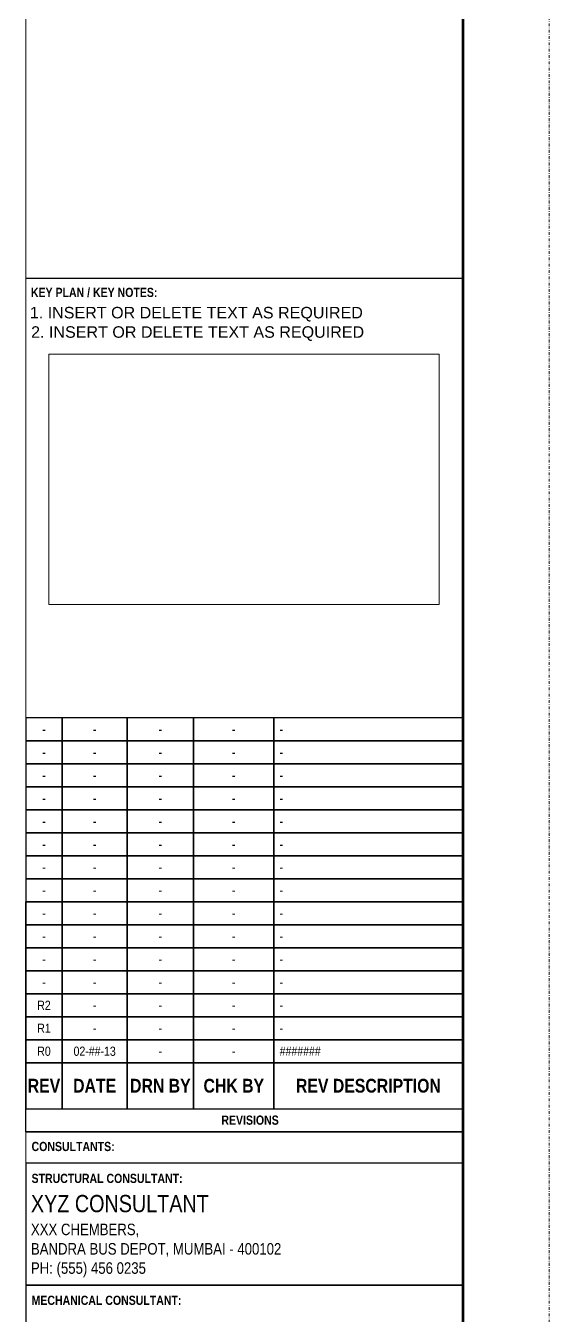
# Paper-space layout 'Symbols A1' of a CAD drawing. Header units: millimetres. Extents: x 0 to 892, y 0 to 597.
# Drawn here: x 801 to 892, y 150.9 to 375.2 of the extents above; entities that cross this region are included whole.
import ezdxf
from ezdxf.enums import TextEntityAlignment as Align

# ---------------------------------------------------------------- set-up
doc = ezdxf.new("R2010")
doc.units = ezdxf.units.MM
doc.linetypes.add('DASHDOT', pattern=[1, 0.5, -0.25, 0, -0.25])
doc.layers.add('G-ANNO-REFR', color=253, linetype='DASHDOT', lineweight=5, plot=False)
for name, color, linetype, lineweight in [('G-ANNO-TEXT', 3, 'Continuous', 15), ('G-ANNO-TTLB', 7, 'Continuous', 50), ('G-PAPR-MEDM', 6, 'Continuous', 30), ('G-PAPR-THCK', 4, 'Continuous', 100), ('G-PAPR-THIN', 20, 'Continuous', 5)]:
    doc.layers.add(name, color=color, linetype=linetype, lineweight=lineweight)
doc.styles.add('NOTES', font='arial.ttf', dxfattribs={"height": 2})
doc.styles.add('SUB-TITLE', font='swisscb.ttf')
doc.styles.add('SUB-TITLE-2', font='swissc.ttf')
doc.styles.add('TITLE', font='swisscb.ttf')

# ---------------------------------------------------------------- blocks, each defined once
blk = doc.blocks.new('KEY CONTAINER')
blk.add_lwpolyline([(0, 0), (67.86, 0), (67.86, 43.58), (0, 43.58)], close=True)
blk = doc.blocks.new('*U230')
at = {"layer": 'G-ANNO-REFR'}
blk.add_lwpolyline([(0, 0), (892, 0), (892, 597), (0, 597)], close=True, dxfattribs=at)
at = {"layer": 'G-PAPR-MEDM'}
blk.add_line((801, 182.81), (877, 182.81), dxfattribs=at)
for points in [[(801, 331.29), (877, 331.29)], [(801, 246.81), (877, 246.81)], [(801, 222.81), (877, 222.81)], [(801, 182.81), (877, 182.81)]]:
    blk.add_lwpolyline(points, dxfattribs=at)
for points in [[(807.32, 254.81), (801, 254.81), (801, 250.81), (807.32, 250.81)], [(818.63, 254.81), (807.32, 254.81), (807.32, 250.81), (818.63, 250.81)], [(830.17, 254.81), (818.63, 254.81), (818.63, 250.81), (830.17, 250.81)], [(844.14, 254.81), (830.17, 254.81), (830.17, 250.81), (844.14, 250.81)], [(877, 254.81), (844.14, 254.81), (844.14, 250.81), (877, 250.81)], [(807.32, 250.81), (801, 250.81), (801, 246.81), (807.32, 246.81)], [(818.63, 250.81), (807.32, 250.81), (807.32, 246.81), (818.63, 246.81)], [(830.17, 250.81), (818.63, 250.81), (818.63, 246.81), (830.17, 246.81)], [(844.14, 250.81), (830.17, 250.81), (830.17, 246.81), (844.14, 246.81)], [(877, 250.81), (844.14, 250.81), (844.14, 246.81), (877, 246.81)], [(807.32, 246.81), (801, 246.81), (801, 242.81), (807.32, 242.81)], [(818.63, 246.81), (807.32, 246.81), (807.32, 242.81), (818.63, 242.81)], [(830.17, 246.81), (818.63, 246.81), (818.63, 242.81), (830.17, 242.81)], [(844.14, 246.81), (830.17, 246.81), (830.17, 242.81), (844.14, 242.81)], [(877, 246.81), (844.14, 246.81), (844.14, 242.81), (877, 242.81)], [(807.32, 242.81), (801, 242.81), (801, 238.81), (807.32, 238.81)], [(818.63, 242.81), (807.32, 242.81), (807.32, 238.81), (818.63, 238.81)], [(830.17, 242.81), (818.63, 242.81), (818.63, 238.81), (830.17, 238.81)], [(844.14, 242.81), (830.17, 242.81), (830.17, 238.81), (844.14, 238.81)], [(877, 242.81), (844.14, 242.81), (844.14, 238.81), (877, 238.81)], [(807.32, 238.81), (801, 238.81), (801, 234.81), (807.32, 234.81)], [(818.63, 238.81), (807.32, 238.81), (807.32, 234.81), (818.63, 234.81)], [(830.17, 238.81), (818.63, 238.81), (818.63, 234.81), (830.17, 234.81)], [(844.14, 238.81), (830.17, 238.81), (830.17, 234.81), (844.14, 234.81)], [(877, 238.81), (844.14, 238.81), (844.14, 234.81), (877, 234.81)], [(807.32, 234.81), (801, 234.81), (801, 230.81), (807.32, 230.81)], [(818.63, 234.81), (807.32, 234.81), (807.32, 230.81), (818.63, 230.81)], [(830.17, 234.81), (818.63, 234.81), (818.63, 230.81), (830.17, 230.81)], [(844.14, 234.81), (830.17, 234.81), (830.17, 230.81), (844.14, 230.81)], [(877, 234.81), (844.14, 234.81), (844.14, 230.81), (877, 230.81)], [(807.32, 230.81), (801, 230.81), (801, 226.81), (807.32, 226.81)], [(818.63, 230.81), (807.32, 230.81), (807.32, 226.81), (818.63, 226.81)], [(830.17, 230.81), (818.63, 230.81), (818.63, 226.81), (830.17, 226.81)], [(844.14, 230.81), (830.17, 230.81), (830.17, 226.81), (844.14, 226.81)], [(877, 230.81), (844.14, 230.81), (844.14, 226.81), (877, 226.81)], [(807.32, 226.81), (801, 226.81), (801, 222.81), (807.32, 222.81)], [(818.63, 226.81), (807.32, 226.81), (807.32, 222.81), (818.63, 222.81)], [(830.17, 226.81), (818.63, 226.81), (818.63, 222.81), (830.17, 222.81)], [(844.14, 226.81), (830.17, 226.81), (830.17, 222.81), (844.14, 222.81)], [(877, 226.81), (844.14, 226.81), (844.14, 222.81), (877, 222.81)], [(807.32, 222.81), (801, 222.81), (801, 218.81), (807.32, 218.81)], [(801, 222.81), (877, 222.81), (877, 182.81), (801, 182.81)], [(818.63, 222.81), (807.32, 222.81), (807.32, 218.81), (818.63, 218.81)], [(830.17, 222.81), (818.63, 222.81), (818.63, 218.81), (830.17, 218.81)], [(844.14, 222.81), (830.17, 222.81), (830.17, 218.81), (844.14, 218.81)], [(877, 222.81), (844.14, 222.81), (844.14, 218.81), (877, 218.81)], [(807.32, 218.81), (801, 218.81), (801, 214.81), (807.32, 214.81)], [(818.63, 218.81), (807.32, 218.81), (807.32, 214.81), (818.63, 214.81)], [(830.17, 218.81), (818.63, 218.81), (818.63, 214.81), (830.17, 214.81)], [(844.14, 218.81), (830.17, 218.81), (830.17, 214.81), (844.14, 214.81)], [(877, 218.81), (844.14, 218.81), (844.14, 214.81), (877, 214.81)], [(807.32, 214.81), (801, 214.81), (801, 210.81), (807.32, 210.81)], [(818.63, 214.81), (807.32, 214.81), (807.32, 210.81), (818.63, 210.81)], [(830.17, 214.81), (818.63, 214.81), (818.63, 210.81), (830.17, 210.81)], [(844.14, 214.81), (830.17, 214.81), (830.17, 210.81), (844.14, 210.81)], [(877, 214.81), (844.14, 214.81), (844.14, 210.81), (877, 210.81)], [(807.32, 210.81), (801, 210.81), (801, 206.81), (807.32, 206.81)], [(818.63, 210.81), (807.32, 210.81), (807.32, 206.81), (818.63, 206.81)], [(830.17, 210.81), (818.63, 210.81), (818.63, 206.81), (830.17, 206.81)], [(844.14, 210.81), (830.17, 210.81), (830.17, 206.81), (844.14, 206.81)], [(877, 210.81), (844.14, 210.81), (844.14, 206.81), (877, 206.81)], [(807.32, 206.81), (801, 206.81), (801, 202.81), (807.32, 202.81)], [(818.63, 206.81), (807.32, 206.81), (807.32, 202.81), (818.63, 202.81)], [(830.17, 206.81), (818.63, 206.81), (818.63, 202.81), (830.17, 202.81)], [(844.14, 206.81), (830.17, 206.81), (830.17, 202.81), (844.14, 202.81)], [(877, 206.81), (844.14, 206.81), (844.14, 202.81), (877, 202.81)], [(807.32, 202.81), (801, 202.81), (801, 198.81), (807.32, 198.81)], [(818.63, 202.81), (807.32, 202.81), (807.32, 198.81), (818.63, 198.81)], [(830.17, 202.81), (818.63, 202.81), (818.63, 198.81), (830.17, 198.81)], [(844.14, 202.81), (830.17, 202.81), (830.17, 198.81), (844.14, 198.81)], [(877, 202.81), (844.14, 202.81), (844.14, 198.81), (877, 198.81)], [(807.32, 198.81), (801, 198.81), (801, 194.81), (807.32, 194.81)], [(818.63, 198.81), (807.32, 198.81), (807.32, 194.81), (818.63, 194.81)], [(830.17, 198.81), (818.63, 198.81), (818.63, 194.81), (830.17, 194.81)], [(844.14, 198.81), (830.17, 198.81), (830.17, 194.81), (844.14, 194.81)], [(877, 198.81), (844.14, 198.81), (844.14, 194.81), (877, 194.81)], [(807.32, 194.81), (801, 194.81), (801, 186.81), (807.32, 186.81)], [(818.63, 194.81), (807.32, 194.81), (807.32, 186.81), (818.63, 186.81)], [(830.17, 194.81), (818.63, 194.81), (818.63, 186.81), (830.17, 186.81)], [(844.14, 194.81), (830.17, 194.81), (830.17, 186.81), (844.14, 186.81)], [(877, 194.81), (844.14, 194.81), (844.14, 186.81), (877, 186.81)], [(801, 186.81), (877, 186.81), (877, 182.81), (801, 182.81)], [(801, 156.1), (877, 156.1), (877, 177.31), (801, 177.31)], [(801, 134.89), (877, 134.89), (877, 156.1), (801, 156.1)]]:
    blk.add_lwpolyline(points, close=True, dxfattribs=at)
at = {"layer": 'G-PAPR-THCK'}
blk.add_lwpolyline([(30, 582), (877, 582), (877, 15), (30, 15)], close=True, dxfattribs=at)
at = {"layer": 'G-PAPR-THIN'}
blk.add_lwpolyline([(801, 582), (877, 582), (877, 15), (801, 15)], close=True, dxfattribs=at)
blk.add_blockref('KEY CONTAINER', (805, 274.51), dxfattribs=at)
at = {"layer": 'G-ANNO-TEXT'}
for tag, p, height, style in [('GENERAL_NOTES_001', (801.7, 574.93), 2, 'NOTES'), ('GENERAL_NOTES_002', (802, 571.56), 2, 'NOTES'), ('GENERAL_NOTES_003', (802, 568.19), 2, 'NOTES'), ('GENERAL_NOTES_004', (802, 564.82), 2, 'NOTES'), ('GENERAL_NOTES_005', (802, 561.46), 2, 'NOTES'), ('GENERAL_NOTES_006', (802, 558.09), 2, 'NOTES'), ('GENERAL_NOTES_007', (802, 554.75), 2, 'NOTES'), ('GENERAL_NOTES_008', (801.92, 551.38), 2, 'NOTES'), ('GENERAL_NOTES_009', (802, 548.02), 2, 'NOTES'), ('GENERAL_NOTES_010', (802, 544.65), 2, 'NOTES'), ('GENERAL_NOTES_011', (802, 541.28), 2, 'NOTES'), ('GENERAL_NOTES_012', (802, 537.91), 2, 'NOTES'), ('GENERAL_NOTES_013', (802, 534.54), 2, 'NOTES'), ('GENERAL_NOTES_014', (802, 531.17), 2, 'NOTES'), ('GENERAL_NOTES_015', (802, 527.8), 2, 'NOTES'), ('GENERAL_NOTES_016', (802, 524.43), 2, 'NOTES'), ('GENERAL_NOTES_017', (801.88, 521.07), 2, 'NOTES'), ('GENERAL_NOTES_018', (802, 517.7), 2, 'NOTES'), ('GENERAL_NOTES_019', (801.96, 514.33), 2, 'NOTES'), ('GENERAL_NOTES_020', (802, 510.96), 2, 'NOTES'), ('GENERAL_NOTES_021', (801.88, 507.59), 2, 'NOTES'), ('GENERAL_NOTES_022', (802, 504.22), 2, 'NOTES'), ('GENERAL_NOTES_023', (801.89, 500.85), 2, 'NOTES'), ('GENERAL_NOTES_024', (802, 497.49), 2, 'NOTES'), ('GENERAL_NOTES_025', (801.87, 494.12), 2, 'NOTES'), ('GENERAL_NOTES_026', (802, 490.75), 2, 'NOTES'), ('GENERAL_NOTES_027', (802, 487.38), 2, 'NOTES'), ('GENERAL_NOTES_028', (802, 484.01), 2, 'NOTES'), ('GENERAL_NOTES_029', (802, 480.64), 2, 'NOTES'), ('GENERAL_NOTES_030', (801.89, 477.27), 2, 'NOTES'), ('GENERAL_NOTES_031', (802, 473.9), 2, 'NOTES'), ('GENERAL_NOTES_032', (802, 470.53), 2, 'NOTES'), ('GENERAL_NOTES_033', (802, 467.17), 2, 'NOTES'), ('GENERAL_NOTES_034', (801.88, 463.8), 2, 'NOTES'), ('GENERAL_NOTES_035', (802, 460.43), 2, 'NOTES'), ('SHEET_NOTES_001', (801.7, 440.81), 2, 'NOTES'), ('SHEET_NOTES_002', (801.92, 437.44), 2, 'NOTES'), ('SHEET_NOTES_003', (801.88, 434.07), 2, 'NOTES'), ('SHEET_NOTES_004', (801.96, 430.71), 2, 'NOTES'), ('SHEET_NOTES_005', (801.88, 427.34), 2, 'NOTES'), ('SHEET_NOTES_006', (801.89, 423.97), 2, 'NOTES'), ('SHEET_NOTES_007', (801.87, 420.6), 2, 'NOTES'), ('KEY_NOTES_001', (801.7, 324.29), 2, 'NOTES'), ('KEY_NOTES_002', (801.92, 320.92), 2, 'NOTES'), ('STRUCTURAL_CONSULTANT_NAME', (801.89, 168.81), 3, 'SUB-TITLE-2'), ('STRUCTURAL_CONSULTANT_ADDRESS1', (801.89, 164.81), 2, 'SUB-TITLE-2'), ('STRUCTURAL_CONSULTANT_ADDRESS2', (801.89, 161.43), 2, 'SUB-TITLE-2'), ('STRUCTURAL_CONSULTANT_PHONE', (801.89, 158.09), 2, 'SUB-TITLE-2'), ('MEP_CONSULTANT_NAME', (801.89, 147.61), 3, 'SUB-TITLE-2'), ('MEP_CONSULTANT_ADDRESS1', (801.89, 143.59), 2, 'SUB-TITLE-2'), ('MEP_CONSULTANT_ADDRESS2', (801.89, 140.21), 2, 'SUB-TITLE-2'), ('MEP_CONSULTANT_PHONE', (801.89, 136.88), 2, 'SUB-TITLE-2'), ('CLIENTNAME', (801.89, 124.46), 3, 'SUB-TITLE-2'), ('CLIENTADDRESS1', (801.89, 120.39), 2, 'SUB-TITLE-2'), ('CLIENTADDRESS2', (801.89, 117.01), 2, 'SUB-TITLE-2'), ('CLIENTPHONE', (801.89, 113.68), 2, 'SUB-TITLE-2'), ('DRAWING_NO', (820, 71.42), 4, 'SUB-TITLE-2')]:
    blk.add_attdef(tag, p, '', height=height, dxfattribs=dict(at, style=style))
at = {"layer": 'G-ANNO-TEXT', "style": 'SUB-TITLE-2'}
for tag, p in [('REV_NO14', (804.16, 252.81)), ('REV_DATE14', (812.97, 252.81)), ('DRAWN_BY14', (824.4, 252.81)), ('CHECKED_BY14', (837.16, 252.81)), ('REV_NO13', (804.16, 248.81)), ('REV_DATE13', (812.97, 248.81)), ('DRAWN_BY13', (824.4, 248.81)), ('CHECKED_BY13', (837.16, 248.81)), ('REV_NO12', (804.16, 244.81)), ('REV_DATE12', (812.97, 244.81)), ('DRAWN_BY12', (824.4, 244.81)), ('CHECKED_BY12', (837.16, 244.81)), ('REV_NO11', (804.16, 240.81)), ('REV_DATE11', (812.97, 240.81)), ('DRAWN_BY11', (824.4, 240.81)), ('CHECKED_BY11', (837.16, 240.81)), ('REV_NO10', (804.16, 236.81)), ('REV_DATE10', (812.97, 236.81)), ('DRAWN_BY10', (824.4, 236.81)), ('CHECKED_BY10', (837.16, 236.81)), ('REV_NO9', (804.16, 232.81)), ('REV_DATE9', (812.97, 232.81)), ('DRAWN_BY9', (824.4, 232.81)), ('CHECKED_BY9', (837.16, 232.81)), ('REV_NO8', (804.16, 228.81)), ('REV_DATE8', (812.97, 228.81)), ('DRAWN_BY8', (824.4, 228.81)), ('CHECKED_BY8', (837.16, 228.81)), ('REV_NO7', (804.16, 224.81)), ('REV_DATE7', (812.97, 224.81)), ('DRAWN_BY7', (824.4, 224.81)), ('CHECKED_BY7', (837.16, 224.81)), ('REV_NO6', (804.16, 220.81)), ('REV_DATE6', (812.97, 220.81)), ('DRAWN_BY6', (824.4, 220.81)), ('CHECKED_BY6', (837.16, 220.81)), ('REV_NO5', (804.16, 216.81)), ('REV_DATE5', (812.97, 216.81)), ('DRAWN_BY5', (824.4, 216.81)), ('CHECKED_BY5', (837.16, 216.81)), ('REV_NO4', (804.16, 212.81)), ('REV_DATE4', (812.97, 212.81)), ('DRAWN_BY4', (824.4, 212.81)), ('CHECKED_BY4', (837.16, 212.81)), ('REV_NO3', (804.16, 208.81)), ('REV_DATE3', (812.97, 208.81)), ('DRAWN_BY3', (824.4, 208.81)), ('CHECKED_BY3', (837.16, 208.81)), ('REV_NO2', (804.16, 204.81)), ('REV_DATE2', (812.97, 204.81)), ('DRAWN_BY2', (824.4, 204.81)), ('CHECKED_BY2', (837.16, 204.81)), ('REV_NO1', (804.16, 200.81)), ('REV_DATE1', (812.97, 200.81)), ('DRAWN_BY1', (824.4, 200.81)), ('CHECKED_BY1', (837.16, 200.81)), ('REV_NO0', (804.16, 196.81)), ('REV_DATE0', (812.97, 196.81)), ('DRAWN_BY0', (824.4, 196.81)), ('CHECKED_BY0', (837.16, 196.81))]:
    blk.add_attdef(tag, text='', height=1.6, dxfattribs=at).set_placement(p, align=Align.MIDDLE)
for tag, p in [('REV_DESCRIPTION14', (845.14, 252.81)), ('REV_DESCRIPTION13', (845.14, 248.81)), ('REV_DESCRIPTION12', (845.14, 244.81)), ('REV_DESCRIPTION11', (845.14, 240.81)), ('REV_DESCRIPTION10', (845.14, 236.81)), ('REV_DESCRIPTION9', (845.14, 232.81)), ('REV_DESCRIPTION8', (845.14, 228.81)), ('REV_DESCRIPTION7', (845.14, 224.81)), ('REV_DESCRIPTION6', (845.14, 220.81)), ('REV_DESCRIPTION5', (845.14, 216.81)), ('REV_DESCRIPTION4', (845.14, 212.81)), ('REV_DESCRIPTION3', (845.14, 208.81)), ('REV_DESCRIPTION2', (845.14, 204.81)), ('REV_DESCRIPTION1', (845.14, 200.81)), ('REV_DESCRIPTION0', (845.14, 196.81))]:
    blk.add_attdef(tag, text='', height=1.6, dxfattribs=at).set_placement(p, align=Align.MIDDLE_LEFT)
for tag, p in [('PROJECT_NAME1', (820, 110.73)), ('PROJECT_NAME2', (820, 106.73)), ('PROJECT_CODE', (820, 102)), ('RELEASE', (820, 97.57)), ('STAGE', (820, 93.06)), ('DRAWING_TITLE', (820, 88.56))]:
    blk.add_attdef(tag, text='', height=2.4, dxfattribs=at).set_placement(p, align=Align.TOP_LEFT)
at = {"layer": 'G-ANNO-TEXT'}
for tag, height, style, p in [('CURRENT_REV', 4, 'TITLE', (868, 71.42)), ('DRAWN_BY', 2.4, 'SUB-TITLE-2', (810, 62.5)), ('CHECKED_BY', 2.4, 'SUB-TITLE-2', (829, 62.5)), ('SCALE', 2.4, 'SUB-TITLE-2', (849, 62.5)), ('ISSUE_DATE', 2.4, 'SUB-TITLE-2', (868, 62.5))]:
    blk.add_attdef(tag, text='', height=height, dxfattribs=dict(at, style=style)).set_placement(p, align=Align.CENTER)
at = {"layer": 'G-ANNO-TEXT', "style": 'SUB-TITLE'}
blk.add_attdef('FILE_NAME', text='', height=1.6, rotation=90, dxfattribs=at).set_placement((878, 25.93), align=Align.TOP_LEFT)
at = {"layer": 'G-PAPR-MEDM', "lineweight": 50, "style": 'TITLE'}
blk.add_text('KEY PLAN / KEY NOTES:', height=1.6, dxfattribs=at).set_placement((801.89, 328.01))
at = {"layer": 'G-PAPR-MEDM', "lineweight": 50, "style": 'SUB-TITLE'}
for s, p in [('REV', (804.16, 190.81)), ('DATE', (812.97, 190.81)), ('DRN BY', (824.4, 190.81)), ('CHK BY', (837.16, 190.81)), ('REV DESCRIPTION', (860.57, 190.81))]:
    blk.add_text(s, height=2.4, dxfattribs=at).set_placement(p, align=Align.MIDDLE)
at = {"layer": 'G-PAPR-MEDM', "insert": (839.99, 184.81), "char_height": 1.6, "attachment_point": 5, "style": 'TITLE'}
blk.add_mtext_dynamic_manual_height_columns('REVISIONS', width=44.4913, gutter_width=8, heights=[3.04], dxfattribs=at)
at = {"layer": 'G-PAPR-MEDM', "lineweight": 50, "char_height": 1.6, "attachment_point": 1, "style": 'TITLE'}
for s, width, insert in [('CONSULTANTS:', 14.9534, (802, 181.04)), ('STRUCTURAL CONSULTANT:', 29.5995, (802, 175.49)), ('MECHANICAL CONSULTANT:', 29.5995, (802, 154.28))]:
    blk.add_mtext_dynamic_manual_height_columns(s, width=width, gutter_width=8, heights=[0], dxfattribs=dict(at, insert=insert))

psp = doc.layouts.new('Symbols A1')

# ---------------------------------------------------------------- block references
at = {"layer": 'G-ANNO-TTLB'}
ref = psp.add_blockref('*U230', (0, 0), dxfattribs=at)
ref.add_attrib('STRUCTURAL_CONSULTANT_PHONE', 'PH: (555) 456 0235', (801.89, 158.09), dxfattribs={"layer": 'G-ANNO-TEXT', "height": 2, "style": 'SUB-TITLE-2'})
ref.add_attrib('STRUCTURAL_CONSULTANT_ADDRESS2', 'BANDRA BUS DEPOT, MUMBAI - 400102', (801.89, 161.43), dxfattribs={"layer": 'G-ANNO-TEXT', "height": 2, "style": 'SUB-TITLE-2'})
ref.add_attrib('STRUCTURAL_CONSULTANT_ADDRESS1', 'XXX CHEMBERS,', (801.89, 164.81), dxfattribs={"layer": 'G-ANNO-TEXT', "height": 2, "style": 'SUB-TITLE-2'})
ref.add_attrib('STRUCTURAL_CONSULTANT_NAME', 'XYZ CONSULTANT', (801.89, 168.81), dxfattribs={"layer": 'G-ANNO-TEXT', "height": 3, "style": 'SUB-TITLE-2'})
ref.add_attrib('REV_DESCRIPTION0', '#######', dxfattribs={"layer": 'G-ANNO-TEXT', "height": 1.6, "style": 'SUB-TITLE-2'}).set_placement((845.14, 196.81), align=Align.MIDDLE_LEFT)
ref.add_attrib('CHECKED_BY0', '-', dxfattribs={"layer": 'G-ANNO-TEXT', "height": 1.6, "style": 'SUB-TITLE-2'}).set_placement((837.16, 196.81), align=Align.MIDDLE)
ref.add_attrib('DRAWN_BY0', '-', dxfattribs={"layer": 'G-ANNO-TEXT', "height": 1.6, "style": 'SUB-TITLE-2'}).set_placement((824.4, 196.81), align=Align.MIDDLE)
ref.add_attrib('REV_DATE0', '02-##-13', dxfattribs={"layer": 'G-ANNO-TEXT', "height": 1.6, "style": 'SUB-TITLE-2'}).set_placement((812.97, 196.81), align=Align.MIDDLE)
ref.add_attrib('REV_NO0', 'R0', dxfattribs={"layer": 'G-ANNO-TEXT', "height": 1.6, "style": 'SUB-TITLE-2'}).set_placement((804.16, 196.81), align=Align.MIDDLE)
ref.add_attrib('REV_DESCRIPTION1', '-', dxfattribs={"layer": 'G-ANNO-TEXT', "height": 1.6, "style": 'SUB-TITLE-2'}).set_placement((845.14, 200.81), align=Align.MIDDLE_LEFT)
ref.add_attrib('CHECKED_BY1', '-', dxfattribs={"layer": 'G-ANNO-TEXT', "height": 1.6, "style": 'SUB-TITLE-2'}).set_placement((837.16, 200.81), align=Align.MIDDLE)
ref.add_attrib('DRAWN_BY1', '-', dxfattribs={"layer": 'G-ANNO-TEXT', "height": 1.6, "style": 'SUB-TITLE-2'}).set_placement((824.4, 200.81), align=Align.MIDDLE)
ref.add_attrib('REV_DATE1', '-', dxfattribs={"layer": 'G-ANNO-TEXT', "height": 1.6, "style": 'SUB-TITLE-2'}).set_placement((812.97, 200.81), align=Align.MIDDLE)
ref.add_attrib('REV_NO1', 'R1', dxfattribs={"layer": 'G-ANNO-TEXT', "height": 1.6, "style": 'SUB-TITLE-2'}).set_placement((804.16, 200.81), align=Align.MIDDLE)
ref.add_attrib('REV_DESCRIPTION2', '-', dxfattribs={"layer": 'G-ANNO-TEXT', "height": 1.6, "style": 'SUB-TITLE-2'}).set_placement((845.14, 204.81), align=Align.MIDDLE_LEFT)
ref.add_attrib('CHECKED_BY2', '-', dxfattribs={"layer": 'G-ANNO-TEXT', "height": 1.6, "style": 'SUB-TITLE-2'}).set_placement((837.16, 204.81), align=Align.MIDDLE)
ref.add_attrib('DRAWN_BY2', '-', dxfattribs={"layer": 'G-ANNO-TEXT', "height": 1.6, "style": 'SUB-TITLE-2'}).set_placement((824.4, 204.81), align=Align.MIDDLE)
ref.add_attrib('REV_DATE2', '-', dxfattribs={"layer": 'G-ANNO-TEXT', "height": 1.6, "style": 'SUB-TITLE-2'}).set_placement((812.97, 204.81), align=Align.MIDDLE)
ref.add_attrib('REV_NO2', 'R2', dxfattribs={"layer": 'G-ANNO-TEXT', "height": 1.6, "style": 'SUB-TITLE-2'}).set_placement((804.16, 204.81), align=Align.MIDDLE)
ref.add_attrib('REV_DESCRIPTION3', '-', dxfattribs={"layer": 'G-ANNO-TEXT', "height": 1.6, "style": 'SUB-TITLE-2'}).set_placement((845.14, 208.81), align=Align.MIDDLE_LEFT)
ref.add_attrib('CHECKED_BY3', '-', dxfattribs={"layer": 'G-ANNO-TEXT', "height": 1.6, "style": 'SUB-TITLE-2'}).set_placement((837.16, 208.81), align=Align.MIDDLE)
ref.add_attrib('DRAWN_BY3', '-', dxfattribs={"layer": 'G-ANNO-TEXT', "height": 1.6, "style": 'SUB-TITLE-2'}).set_placement((824.4, 208.81), align=Align.MIDDLE)
ref.add_attrib('REV_DATE3', '-', dxfattribs={"layer": 'G-ANNO-TEXT', "height": 1.6, "style": 'SUB-TITLE-2'}).set_placement((812.97, 208.81), align=Align.MIDDLE)
ref.add_attrib('REV_NO3', '-', dxfattribs={"layer": 'G-ANNO-TEXT', "height": 1.6, "style": 'SUB-TITLE-2'}).set_placement((804.16, 208.81), align=Align.MIDDLE)
ref.add_attrib('REV_DESCRIPTION4', '-', dxfattribs={"layer": 'G-ANNO-TEXT', "height": 1.6, "style": 'SUB-TITLE-2'}).set_placement((845.14, 212.81), align=Align.MIDDLE_LEFT)
ref.add_attrib('CHECKED_BY4', '-', dxfattribs={"layer": 'G-ANNO-TEXT', "height": 1.6, "style": 'SUB-TITLE-2'}).set_placement((837.16, 212.81), align=Align.MIDDLE)
ref.add_attrib('DRAWN_BY4', '-', dxfattribs={"layer": 'G-ANNO-TEXT', "height": 1.6, "style": 'SUB-TITLE-2'}).set_placement((824.4, 212.81), align=Align.MIDDLE)
ref.add_attrib('REV_DATE4', '-', dxfattribs={"layer": 'G-ANNO-TEXT', "height": 1.6, "style": 'SUB-TITLE-2'}).set_placement((812.97, 212.81), align=Align.MIDDLE)
ref.add_attrib('REV_NO4', '-', dxfattribs={"layer": 'G-ANNO-TEXT', "height": 1.6, "style": 'SUB-TITLE-2'}).set_placement((804.16, 212.81), align=Align.MIDDLE)
ref.add_attrib('REV_DESCRIPTION5', '-', dxfattribs={"layer": 'G-ANNO-TEXT', "height": 1.6, "style": 'SUB-TITLE-2'}).set_placement((845.14, 216.81), align=Align.MIDDLE_LEFT)
ref.add_attrib('CHECKED_BY5', '-', dxfattribs={"layer": 'G-ANNO-TEXT', "height": 1.6, "style": 'SUB-TITLE-2'}).set_placement((837.16, 216.81), align=Align.MIDDLE)
ref.add_attrib('DRAWN_BY5', '-', dxfattribs={"layer": 'G-ANNO-TEXT', "height": 1.6, "style": 'SUB-TITLE-2'}).set_placement((824.4, 216.81), align=Align.MIDDLE)
ref.add_attrib('REV_DATE5', '-', dxfattribs={"layer": 'G-ANNO-TEXT', "height": 1.6, "style": 'SUB-TITLE-2'}).set_placement((812.97, 216.81), align=Align.MIDDLE)
ref.add_attrib('REV_NO5', '-', dxfattribs={"layer": 'G-ANNO-TEXT', "height": 1.6, "style": 'SUB-TITLE-2'}).set_placement((804.16, 216.81), align=Align.MIDDLE)
ref.add_attrib('REV_DESCRIPTION6', '-', dxfattribs={"layer": 'G-ANNO-TEXT', "height": 1.6, "style": 'SUB-TITLE-2'}).set_placement((845.14, 220.81), align=Align.MIDDLE_LEFT)
ref.add_attrib('CHECKED_BY6', '-', dxfattribs={"layer": 'G-ANNO-TEXT', "height": 1.6, "style": 'SUB-TITLE-2'}).set_placement((837.16, 220.81), align=Align.MIDDLE)
ref.add_attrib('DRAWN_BY6', '-', dxfattribs={"layer": 'G-ANNO-TEXT', "height": 1.6, "style": 'SUB-TITLE-2'}).set_placement((824.4, 220.81), align=Align.MIDDLE)
ref.add_attrib('REV_DATE6', '-', dxfattribs={"layer": 'G-ANNO-TEXT', "height": 1.6, "style": 'SUB-TITLE-2'}).set_placement((812.97, 220.81), align=Align.MIDDLE)
ref.add_attrib('REV_NO6', '-', dxfattribs={"layer": 'G-ANNO-TEXT', "height": 1.6, "style": 'SUB-TITLE-2'}).set_placement((804.16, 220.81), align=Align.MIDDLE)
ref.add_attrib('REV_DESCRIPTION7', '-', dxfattribs={"layer": 'G-ANNO-TEXT', "height": 1.6, "style": 'SUB-TITLE-2'}).set_placement((845.14, 224.81), align=Align.MIDDLE_LEFT)
ref.add_attrib('CHECKED_BY7', '-', dxfattribs={"layer": 'G-ANNO-TEXT', "height": 1.6, "style": 'SUB-TITLE-2'}).set_placement((837.16, 224.81), align=Align.MIDDLE)
ref.add_attrib('DRAWN_BY7', '-', dxfattribs={"layer": 'G-ANNO-TEXT', "height": 1.6, "style": 'SUB-TITLE-2'}).set_placement((824.4, 224.81), align=Align.MIDDLE)
ref.add_attrib('REV_DATE7', '-', dxfattribs={"layer": 'G-ANNO-TEXT', "height": 1.6, "style": 'SUB-TITLE-2'}).set_placement((812.97, 224.81), align=Align.MIDDLE)
ref.add_attrib('REV_NO7', '-', dxfattribs={"layer": 'G-ANNO-TEXT', "height": 1.6, "style": 'SUB-TITLE-2'}).set_placement((804.16, 224.81), align=Align.MIDDLE)
ref.add_attrib('REV_DESCRIPTION8', '-', dxfattribs={"layer": 'G-ANNO-TEXT', "height": 1.6, "style": 'SUB-TITLE-2'}).set_placement((845.14, 228.81), align=Align.MIDDLE_LEFT)
ref.add_attrib('CHECKED_BY8', '-', dxfattribs={"layer": 'G-ANNO-TEXT', "height": 1.6, "style": 'SUB-TITLE-2'}).set_placement((837.16, 228.81), align=Align.MIDDLE)
ref.add_attrib('DRAWN_BY8', '-', dxfattribs={"layer": 'G-ANNO-TEXT', "height": 1.6, "style": 'SUB-TITLE-2'}).set_placement((824.4, 228.81), align=Align.MIDDLE)
ref.add_attrib('REV_DATE8', '-', dxfattribs={"layer": 'G-ANNO-TEXT', "height": 1.6, "style": 'SUB-TITLE-2'}).set_placement((812.97, 228.81), align=Align.MIDDLE)
ref.add_attrib('REV_NO8', '-', dxfattribs={"layer": 'G-ANNO-TEXT', "height": 1.6, "style": 'SUB-TITLE-2'}).set_placement((804.16, 228.81), align=Align.MIDDLE)
ref.add_attrib('REV_DESCRIPTION9', '-', dxfattribs={"layer": 'G-ANNO-TEXT', "height": 1.6, "style": 'SUB-TITLE-2'}).set_placement((845.14, 232.81), align=Align.MIDDLE_LEFT)
ref.add_attrib('CHECKED_BY9', '-', dxfattribs={"layer": 'G-ANNO-TEXT', "height": 1.6, "style": 'SUB-TITLE-2'}).set_placement((837.16, 232.81), align=Align.MIDDLE)
ref.add_attrib('DRAWN_BY9', '-', dxfattribs={"layer": 'G-ANNO-TEXT', "height": 1.6, "style": 'SUB-TITLE-2'}).set_placement((824.4, 232.81), align=Align.MIDDLE)
ref.add_attrib('REV_DATE9', '-', dxfattribs={"layer": 'G-ANNO-TEXT', "height": 1.6, "style": 'SUB-TITLE-2'}).set_placement((812.97, 232.81), align=Align.MIDDLE)
ref.add_attrib('REV_NO9', '-', dxfattribs={"layer": 'G-ANNO-TEXT', "height": 1.6, "style": 'SUB-TITLE-2'}).set_placement((804.16, 232.81), align=Align.MIDDLE)
ref.add_attrib('REV_DESCRIPTION10', '-', dxfattribs={"layer": 'G-ANNO-TEXT', "height": 1.6, "style": 'SUB-TITLE-2'}).set_placement((845.14, 236.81), align=Align.MIDDLE_LEFT)
ref.add_attrib('CHECKED_BY10', '-', dxfattribs={"layer": 'G-ANNO-TEXT', "height": 1.6, "style": 'SUB-TITLE-2'}).set_placement((837.16, 236.81), align=Align.MIDDLE)
ref.add_attrib('DRAWN_BY10', '-', dxfattribs={"layer": 'G-ANNO-TEXT', "height": 1.6, "style": 'SUB-TITLE-2'}).set_placement((824.4, 236.81), align=Align.MIDDLE)
ref.add_attrib('REV_DATE10', '-', dxfattribs={"layer": 'G-ANNO-TEXT', "height": 1.6, "style": 'SUB-TITLE-2'}).set_placement((812.97, 236.81), align=Align.MIDDLE)
ref.add_attrib('REV_NO10', '-', dxfattribs={"layer": 'G-ANNO-TEXT', "height": 1.6, "style": 'SUB-TITLE-2'}).set_placement((804.16, 236.81), align=Align.MIDDLE)
ref.add_attrib('REV_DESCRIPTION11', '-', dxfattribs={"layer": 'G-ANNO-TEXT', "height": 1.6, "style": 'SUB-TITLE-2'}).set_placement((845.14, 240.81), align=Align.MIDDLE_LEFT)
ref.add_attrib('CHECKED_BY11', '-', dxfattribs={"layer": 'G-ANNO-TEXT', "height": 1.6, "style": 'SUB-TITLE-2'}).set_placement((837.16, 240.81), align=Align.MIDDLE)
ref.add_attrib('DRAWN_BY11', '-', dxfattribs={"layer": 'G-ANNO-TEXT', "height": 1.6, "style": 'SUB-TITLE-2'}).set_placement((824.4, 240.81), align=Align.MIDDLE)
ref.add_attrib('REV_DATE11', '-', dxfattribs={"layer": 'G-ANNO-TEXT', "height": 1.6, "style": 'SUB-TITLE-2'}).set_placement((812.97, 240.81), align=Align.MIDDLE)
ref.add_attrib('REV_NO11', '-', dxfattribs={"layer": 'G-ANNO-TEXT', "height": 1.6, "style": 'SUB-TITLE-2'}).set_placement((804.16, 240.81), align=Align.MIDDLE)
ref.add_attrib('REV_DESCRIPTION12', '-', dxfattribs={"layer": 'G-ANNO-TEXT', "height": 1.6, "style": 'SUB-TITLE-2'}).set_placement((845.14, 244.81), align=Align.MIDDLE_LEFT)
ref.add_attrib('CHECKED_BY12', '-', dxfattribs={"layer": 'G-ANNO-TEXT', "height": 1.6, "style": 'SUB-TITLE-2'}).set_placement((837.16, 244.81), align=Align.MIDDLE)
ref.add_attrib('DRAWN_BY12', '-', dxfattribs={"layer": 'G-ANNO-TEXT', "height": 1.6, "style": 'SUB-TITLE-2'}).set_placement((824.4, 244.81), align=Align.MIDDLE)
ref.add_attrib('REV_DATE12', '-', dxfattribs={"layer": 'G-ANNO-TEXT', "height": 1.6, "style": 'SUB-TITLE-2'}).set_placement((812.97, 244.81), align=Align.MIDDLE)
ref.add_attrib('REV_NO12', '-', dxfattribs={"layer": 'G-ANNO-TEXT', "height": 1.6, "style": 'SUB-TITLE-2'}).set_placement((804.16, 244.81), align=Align.MIDDLE)
ref.add_attrib('REV_DESCRIPTION13', '-', dxfattribs={"layer": 'G-ANNO-TEXT', "height": 1.6, "style": 'SUB-TITLE-2'}).set_placement((845.14, 248.81), align=Align.MIDDLE_LEFT)
ref.add_attrib('CHECKED_BY13', '-', dxfattribs={"layer": 'G-ANNO-TEXT', "height": 1.6, "style": 'SUB-TITLE-2'}).set_placement((837.16, 248.81), align=Align.MIDDLE)
ref.add_attrib('DRAWN_BY13', '-', dxfattribs={"layer": 'G-ANNO-TEXT', "height": 1.6, "style": 'SUB-TITLE-2'}).set_placement((824.4, 248.81), align=Align.MIDDLE)
ref.add_attrib('REV_DATE13', '-', dxfattribs={"layer": 'G-ANNO-TEXT', "height": 1.6, "style": 'SUB-TITLE-2'}).set_placement((812.97, 248.81), align=Align.MIDDLE)
ref.add_attrib('REV_NO13', '-', dxfattribs={"layer": 'G-ANNO-TEXT', "height": 1.6, "style": 'SUB-TITLE-2'}).set_placement((804.16, 248.81), align=Align.MIDDLE)
ref.add_attrib('REV_DESCRIPTION14', '-', dxfattribs={"layer": 'G-ANNO-TEXT', "height": 1.6, "style": 'SUB-TITLE-2'}).set_placement((845.14, 252.81), align=Align.MIDDLE_LEFT)
ref.add_attrib('CHECKED_BY14', '-', dxfattribs={"layer": 'G-ANNO-TEXT', "height": 1.6, "style": 'SUB-TITLE-2'}).set_placement((837.16, 252.81), align=Align.MIDDLE)
ref.add_attrib('DRAWN_BY14', '-', dxfattribs={"layer": 'G-ANNO-TEXT', "height": 1.6, "style": 'SUB-TITLE-2'}).set_placement((824.4, 252.81), align=Align.MIDDLE)
ref.add_attrib('REV_DATE14', '-', dxfattribs={"layer": 'G-ANNO-TEXT', "height": 1.6, "style": 'SUB-TITLE-2'}).set_placement((812.97, 252.81), align=Align.MIDDLE)
ref.add_attrib('REV_NO14', '-', dxfattribs={"layer": 'G-ANNO-TEXT', "height": 1.6, "style": 'SUB-TITLE-2'}).set_placement((804.16, 252.81), align=Align.MIDDLE)
ref.add_attrib('KEY_NOTES_001', '1. INSERT OR DELETE TEXT AS REQUIRED', (801.7, 324.29), dxfattribs={"layer": 'G-ANNO-TEXT', "height": 2, "style": 'NOTES'})
ref.add_attrib('KEY_NOTES_002', '2. INSERT OR DELETE TEXT AS REQUIRED', (801.92, 320.92), dxfattribs={"layer": 'G-ANNO-TEXT', "height": 2, "style": 'NOTES'})

doc.saveas('drawing.dxf')
